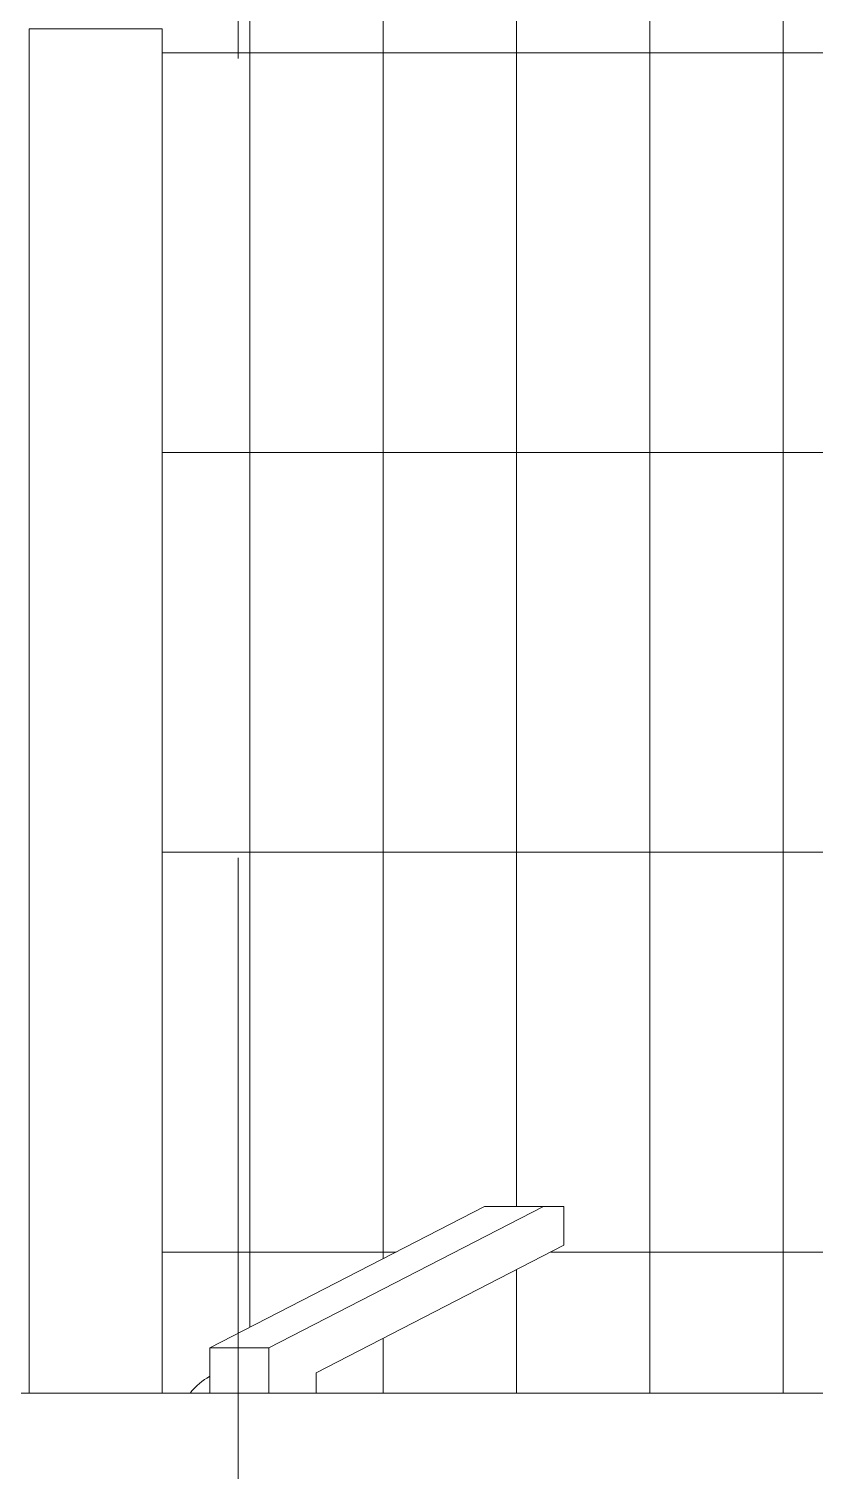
# Model space of a CAD drawing. Header units: millimetres. Extents: x -33493 to 146110, y 17338 to 47807.
# Drawn here: x 6742 to 7037, y 37836 to 38377 of the extents above; entities that cross this region are included whole.
import ezdxf

# ---------------------------------------------------------------- set-up
doc = ezdxf.new("R2010")
doc.units = ezdxf.units.MM
doc.linetypes.add('IDA - Grid Line', pattern=[2100, 1200, -300, 300, -300])
doc.layers.add('0-1', color=7, linetype='Continuous', lineweight=5)
doc.layers.add('C-_SITE----_E', color=7, linetype='Continuous', lineweight=9)
for name, color, linetype, lineweight, true_color in [('A-_FURT----_E-1', 6, 'Continuous', 9, 0xff00ff), ('A-_WALL----_E-1', 6, 'Continuous', 9, 0xff00ff), ('C-_SITE----_E-1', 6, 'Continuous', 9, 0xff00ff), ('M-_EQPT----_E-1', 6, 'Continuous', 9, 0xff00ff), ('S-_ANOTGRID_E-1', 9, 'IDA - Grid Line', 9, 0x808080)]:
    doc.layers.add(name, color=color, linetype=linetype, lineweight=lineweight, true_color=true_color)

# ---------------------------------------------------------------- blocks, each defined once
blk = doc.blocks.new('1599_DB_A_BLK2_ISS_ACMV_R21 23 1228_rvt-1-DOOR _ WINDOW SCHEDULE - ELEVATION 3 Copy 1')
at = {"layer": 'M-_EQPT----_E-1', "color": 8}
for p, q in [((6742.31, 38377), (6792.31, 38377)), ((6742.31, 37865), (6742.31, 38377)), ((6792.31, 37865), (6792.31, 38377))]:
    blk.add_line(p, q, dxfattribs=at)
blk = doc.blocks.new('IDA- Fire Extinguisher - 3kg AB-3508500-DOOR _ WINDOW SCHEDULE - ELEVATION 3 Copy 1')
at = {"layer": 'A-_FURT----_E-1'}
for p, q in [((6810.12, 37881.99), (6913.11, 37935)), ((6935.23, 37935), (6832.24, 37881.99)), ((6913.11, 37935), (6935.23, 37935)), ((6942.98, 37935), (6935.23, 37935)), ((6942.98, 37920.53), (6942.98, 37935)), ((6849.98, 37872.66), (6942.98, 37920.53)), ((6810.12, 37865), (6810.12, 37881.99)), ((6832.24, 37881.99), (6810.12, 37881.99)), ((6832.24, 37881.99), (6832.24, 37865)), ((6849.98, 37865), (6849.98, 37872.66))]:
    blk.add_line(p, q, dxfattribs=at)
blk.add_ellipse((6818.94, 37838.59), major_axis=(0, 35), ratio=0.707107, start_param=0.367595, end_param=0.70715, dxfattribs=at)
blk = doc.blocks.new('BRC FENCE - BRC FENCE-6055382-DOOR _ WINDOW SCHEDULE - ELEVATION 3 Copy 1')
at = {"layer": 'C-_SITE----_E'}
h = blk.add_hatch(dxfattribs=at)
h.set_pattern_fill('FP_1', color=256, style=0, pattern_type=2)
h.set_pattern_definition([(0, (7725.12, 38217.9), (0, 150), []), (90, (7725.125, 38217.9), (-50, 3e-15), [])])
h.paths.add_polyline_path([(5746.69, 37865), (6052.31, 37865), (6052.2, 38469.18), (6054.94, 38482.14), (6053.54, 38621.66), (6052.2, 38628.23), (6052.2, 38715), (6792.2, 38715), (6790.86, 38621.66), (6789.46, 38618.66), (6790.09, 38479.14), (6792.2, 38461.75), (6792.31, 37865), (6802.97, 37865), (6810.12, 37872.76), (6810.12, 37881.99), (6913.11, 37935), (6942.98, 37935), (6942.98, 37920.53), (6849.98, 37872.66), (6851.3, 37865), (7043.26, 37865), (7043.26, 37878.5), (7058.26, 37878.5), (7074.27, 37891.93), (7074.27, 39250.7), (5746.69, 39246.13), (5746.69, 38321.9), (5770.71, 38307.74), (5770.18, 38250), (5746.69, 38250), (5746.69, 37897.25)])
h.paths.add_polyline_path([(9432.38, 37865), (9703.56, 37865), (9703.56, 39259.75), (8224.28, 39253.2), (8224.28, 38712), (8792.2, 38712), (8792.2, 38624.51), (8789.46, 38618.66), (8789.46, 38479.14), (8792.2, 38459.15), (8792.31, 37865), (9314.61, 37865)])

msp = doc.modelspace()

# ---------------------------------------------------------------- linework, layer by layer
at = {"layer": 'A-_WALL----_E-1'}
msp.add_line((10920.71, 37865), (-7929.29, 37865), dxfattribs=at)
at = {"layer": 'S-_ANOTGRID_E-1'}
msp.add_line((6820.71, 17965.84), (6820.71, 46399.02), dxfattribs=at)

# ---------------------------------------------------------------- block references
at = {"layer": '0-1'}
msp.add_blockref('1599_DB_A_BLK2_ISS_ACMV_R21 23 1228_rvt-1-DOOR _ WINDOW SCHEDULE - ELEVATION 3 Copy 1', (0, 0), dxfattribs=at)
at = {"layer": 'A-_FURT----_E-1'}
msp.add_blockref('IDA- Fire Extinguisher - 3kg AB-3508500-DOOR _ WINDOW SCHEDULE - ELEVATION 3 Copy 1', (0, 0), dxfattribs=at)
at = {"layer": 'C-_SITE----_E-1'}
msp.add_blockref('BRC FENCE - BRC FENCE-6055382-DOOR _ WINDOW SCHEDULE - ELEVATION 3 Copy 1', (0, 0), dxfattribs=at)

doc.saveas('drawing.dxf')
